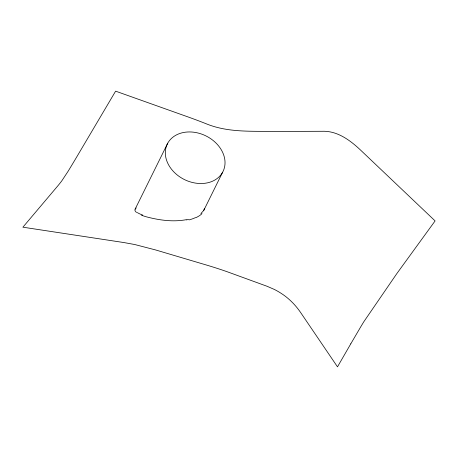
<?xml version="1.0" encoding="UTF-8"?>
<svg xmlns="http://www.w3.org/2000/svg" width="458" height="458" viewBox="0 0 458 458"><rect width="100%" height="100%" fill="white"/><g stroke="black" fill="none" stroke-linecap="round" stroke-linejoin="round"><path stroke-width="0.69" d="M204.526 208.35L203.736 210.457L200.913 213.537M167.743 143.194L135.104 209.191L134.973 210.697L136.513 212.581M203.736 210.457L222.611 172.271A31.058 24.337 26.3 0 0 191.662 132.013A31.058 24.337 26.3 0 0 171.258 168.922A31.058 24.337 26.3 0 0 222.611 172.271M135.104 209.191L136.203 207.966M186.183 219.708C172.855 222.164 159.098 220.212 146.119 216.754A59.895 9.664 3.9 0 1 141.711 215.283L141.425 215.174M195.234 217.727A25.98 12.521 -4.1 0 1 189.051 219.903M188.564 219.405A27.818 14.158 -3.4 0 1 186.32 219.926M201.995 213.623A24.474 9.939 -7 0 1 195.698 217.756M142.719 215.088A63.444 11.461 2 0 1 137.314 212.564M350.776 343.838L337.494 366.847L300.94 312.986C295.725 305.251 289.09 298.427 281.206 293.383A44.26 27.434 31.1 0 0 274.331 289.433L267.066 286.279L227.179 271.737A315.991 195.847 31.1 0 0 206.89 265.165L155.571 249.936L134.709 244.52L123.912 242.557L22.9 227.191L57.628 186.097A404.305 16.643 -60.7 0 0 61.738 180.944L67.99 171.452A94.514 3.893 -60.7 0 0 76.726 156.945L115.616 91.153L187.952 116.91A375.606 232.796 31.1 0 1 207.789 124.404C229.12 132.66 252.484 131.034 274.92 131.446L322.077 131.286C336.996 130.644 349.706 139.942 360.08 149.629L435.1 220.911L396.805 273.638L363.927 321.585A34.545 1.42 -60.7 0 0 360.761 326.794L350.776 343.838"/></g></svg>
